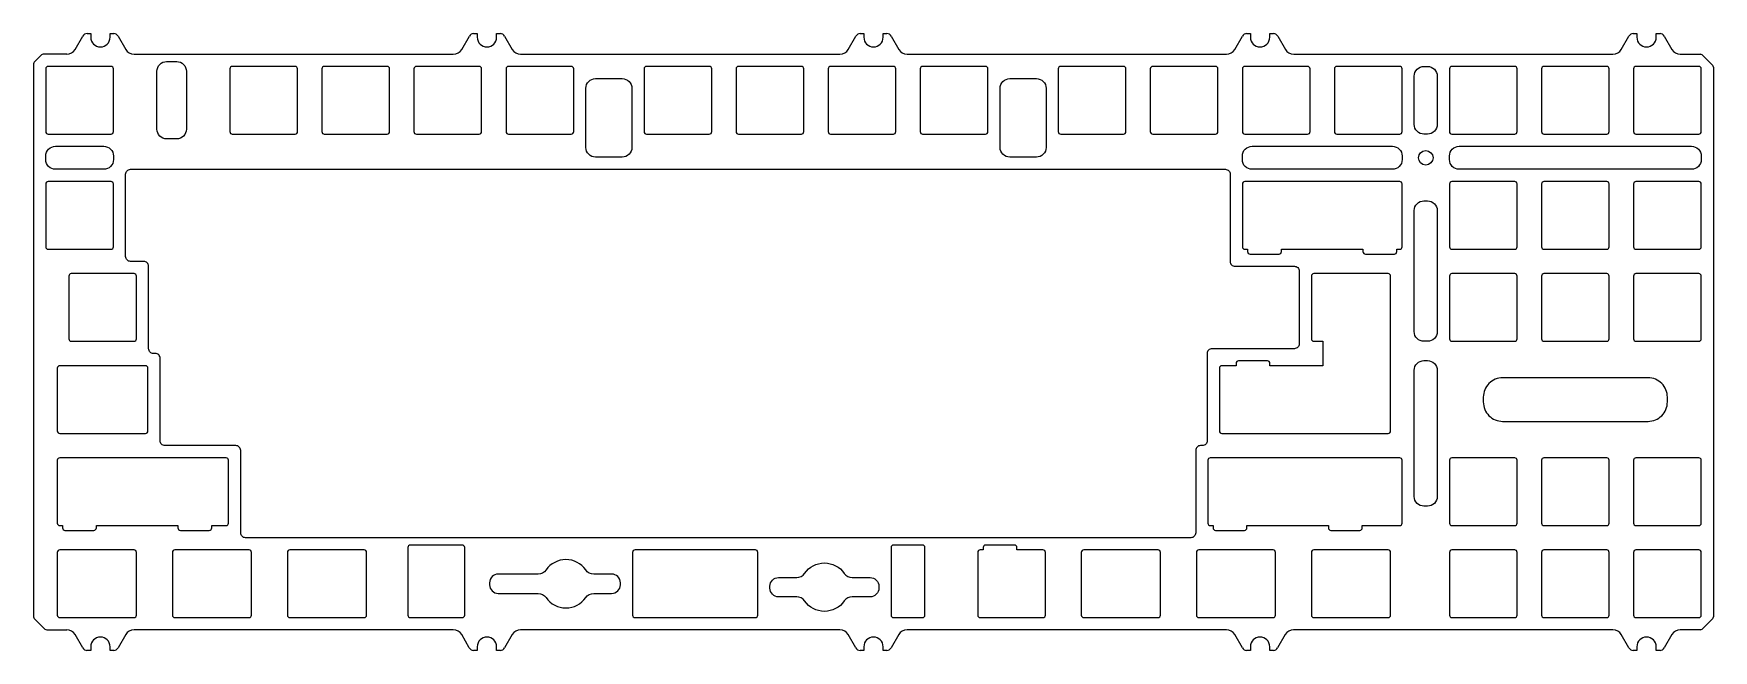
# Model space of a CAD drawing. Header units: millimetres. Extents: x 0 to 348, y -123 to 4.
import ezdxf

# ---------------------------------------------------------------- set-up
doc = ezdxf.new("R2010")
doc.units = ezdxf.units.MM
doc.layers.get('0').update_dxf_attribs({"linetype": 'CONTINUOUS'})

msp = doc.modelspace()

# ---------------------------------------------------------------- linework, layer by layer
for p, q in [((8.6, 1), (10.19, 3.75)), ((11.06, 4.25), (11.83, 4.25)), ((11.83, 4.25), (11.83, 3.5)), ((15.83, 4.25), (16.61, 4.25)), ((15.83, 3.5), (15.83, 4.25)), ((17.48, 3.75), (19.07, 1)), ((88.6, 1), (90.19, 3.75)), ((91.06, 4.25), (91.83, 4.25)), ((91.83, 4.25), (91.83, 3.5)), ((95.83, 4.25), (96.61, 4.25)), ((95.83, 3.5), (95.83, 4.25)), ((97.48, 3.75), (99.07, 1)), ((168.6, 1), (170.19, 3.75)), ((171.06, 4.25), (171.83, 4.25)), ((171.83, 4.25), (171.83, 3.5)), ((175.83, 4.25), (176.61, 4.25)), ((175.83, 3.5), (175.83, 4.25)), ((177.48, 3.75), (179.07, 1)), ((248.6, 1), (250.19, 3.75)), ((251.06, 4.25), (251.83, 4.25)), ((251.83, 4.25), (251.83, 3.5)), ((255.83, 4.25), (256.61, 4.25)), ((255.83, 3.5), (255.83, 4.25)), ((257.48, 3.75), (259.07, 1)), ((328.6, 1), (330.19, 3.75)), ((331.06, 4.25), (331.83, 4.25)), ((331.83, 4.25), (331.83, 3.5)), ((335.83, 3.5), (335.83, 4.25)), ((335.83, 4.25), (336.61, 4.25)), ((337.48, 3.75), (339.07, 1)), ((6.87, 0), (1.98, 0)), ((20.8, 0), (86.87, 0)), ((100.8, 0), (166.87, 0)), ((180.8, 0), (246.87, 0)), ((260.8, 0), (326.87, 0)), ((340.8, 0), (344.96, 0)), ((0, -1.98), (0, -116.36)), ((0.15, -1.62), (1.63, -0.14)), ((345.31, -0.14), (347.52, -2.35)), ((347.66, -2.7), (347.66, -116.36)), ((0.15, -116.71), (2.35, -118.92)), ((347.52, -116.71), (345.31, -118.92)), ((2.71, -119.06), (6.86, -119.06)), ((10.18, -122.82), (8.6, -120.06)), ((19.06, -120.06), (17.47, -122.82)), ((86.86, -119.06), (20.79, -119.06)), ((90.18, -122.82), (88.6, -120.06)), ((99.06, -120.06), (97.47, -122.82)), ((166.86, -119.06), (100.79, -119.06)), ((170.18, -122.82), (168.6, -120.06)), ((179.06, -120.06), (177.47, -122.82)), ((246.86, -119.06), (180.79, -119.06)), ((250.18, -122.82), (248.6, -120.06)), ((259.06, -120.06), (257.47, -122.82)), ((326.86, -119.06), (260.79, -119.06)), ((330.18, -122.82), (328.6, -120.06)), ((339.06, -120.06), (337.47, -122.82)), ((344.96, -119.06), (340.79, -119.06)), ((11.83, -123.32), (11.05, -123.32)), ((11.83, -122.56), (11.83, -123.32)), ((15.83, -123.32), (15.83, -122.56)), ((16.61, -123.32), (15.83, -123.32)), ((91.83, -123.32), (91.05, -123.32)), ((91.83, -122.56), (91.83, -123.32)), ((95.83, -123.32), (95.83, -122.56)), ((96.61, -123.32), (95.83, -123.32)), ((171.83, -123.32), (171.05, -123.32)), ((171.83, -122.56), (171.83, -123.32)), ((175.83, -123.32), (175.83, -122.56)), ((176.61, -123.32), (175.83, -123.32)), ((251.83, -123.32), (251.05, -123.32)), ((251.83, -122.56), (251.83, -123.32)), ((255.83, -123.32), (255.83, -122.56)), ((256.61, -123.32), (255.83, -123.32)), ((331.83, -123.32), (331.05, -123.32)), ((331.83, -122.56), (331.83, -123.32)), ((335.83, -123.32), (335.83, -122.56)), ((336.61, -123.32), (335.83, -123.32))]:
    msp.add_line(p, q)
for points in [[(16.52, -16.02), (16.52, -3.02, 0.414214), (16.02, -2.53), (3.02, -2.53, 0.414214), (2.52, -3.02), (2.52, -16.02, 0.414214), (3.02, -16.53), (16.02, -16.53, 0.414214)], [(29.63, -17.52), (27.52, -17.52, -0.414214), (25.53, -15.53), (25.53, -3.53, -0.414214), (27.52, -1.53), (29.63, -1.53, -0.414214), (31.62, -3.53), (31.62, -15.53, -0.414214)], [(40.62, -16.02, 0.414214), (41.12, -16.53), (54.13, -16.53, 0.414214), (54.62, -16.02), (54.62, -3.02, 0.414214), (54.13, -2.53), (41.12, -2.53, 0.414214), (40.62, -3.02)], [(73.17, -2.53), (60.17, -2.53, 0.414214), (59.68, -3.02), (59.68, -16.02, 0.414214), (60.17, -16.53), (73.17, -16.53, 0.414214), (73.67, -16.02), (73.67, -3.02, 0.414214)], [(92.72, -16.02), (92.72, -3.02, 0.414214), (92.22, -2.53), (79.22, -2.53, 0.414214), (78.72, -3.02), (78.72, -16.02, 0.414214), (79.22, -16.53), (92.22, -16.53, 0.414214)], [(111.78, -3.02, 0.414214), (111.28, -2.53), (98.28, -2.53, 0.414214), (97.78, -3.02), (97.78, -16.02, 0.414214), (98.28, -16.53), (111.28, -16.53, 0.414214), (111.78, -16.02)], [(126.85, -2.53, 0.414214), (126.35, -3.02), (126.35, -16.02, 0.414214), (126.85, -16.53), (139.85, -16.53, 0.414214), (140.35, -16.02), (140.35, -3.02, 0.414214), (139.85, -2.53)], [(159.4, -3.02, 0.414214), (158.9, -2.53), (145.9, -2.53, 0.414214), (145.4, -3.02), (145.4, -16.02, 0.414214), (145.9, -16.53), (158.9, -16.53, 0.414214), (159.4, -16.02)], [(177.95, -2.53), (164.95, -2.53, 0.414214), (164.45, -3.02), (164.45, -16.02, 0.414214), (164.95, -16.53), (177.95, -16.53, 0.414214), (178.45, -16.02), (178.45, -3.02, 0.414214)], [(197.5, -3.02, 0.414214), (197, -2.53), (184, -2.53, 0.414214), (183.5, -3.02), (183.5, -16.02, 0.414214), (184, -16.53), (197, -16.53, 0.414214), (197.5, -16.02)], [(212.07, -16.02, 0.414214), (212.57, -16.53), (225.58, -16.53, 0.414214), (226.08, -16.02), (226.08, -3.02, 0.414214), (225.58, -2.53), (212.57, -2.53, 0.414214), (212.07, -3.02)], [(244.63, -16.53, 0.414214), (245.12, -16.02), (245.12, -3.02, 0.414214), (244.63, -2.53), (231.62, -2.53, 0.414214), (231.12, -3.02), (231.12, -16.02, 0.414214), (231.62, -16.53)], [(264.18, -16.02), (264.18, -3.02, 0.414214), (263.68, -2.53), (250.68, -2.53, 0.414214), (250.17, -3.02), (250.17, -16.02, 0.414214), (250.68, -16.53), (263.68, -16.53, 0.414214)], [(283.23, -3.02, 0.414214), (282.73, -2.53), (269.73, -2.53, 0.414214), (269.23, -3.02), (269.23, -16.02, 0.414214), (269.73, -16.53), (282.73, -16.53, 0.414214), (283.23, -16.02)], [(290.51, -4.53), (290.51, -14.52, -0.414214), (288.51, -16.53), (287.75, -16.53, -0.414214), (285.75, -14.52), (285.75, -4.53, -0.414214), (287.75, -2.53), (288.51, -2.53, -0.414214)], [(293.04, -3.02), (293.04, -16.02, 0.414214), (293.54, -16.53), (306.54, -16.53, 0.414214), (307.04, -16.02), (307.04, -3.02, 0.414214), (306.54, -2.53), (293.54, -2.53, 0.414214)], [(325.59, -16.53, 0.414214), (326.09, -16.02), (326.09, -3.02, 0.414214), (325.59, -2.53), (312.59, -2.53, 0.414214), (312.09, -3.02), (312.09, -16.02, 0.414214), (312.59, -16.53)], [(344.64, -2.53), (331.64, -2.53, 0.414214), (331.14, -3.02), (331.14, -16.02, 0.414214), (331.64, -16.53), (344.64, -16.53, 0.414214), (345.14, -16.02), (345.14, -3.02, 0.414214)], [(116.3, -21.29, -0.414214), (114.3, -19.29), (114.3, -7.05, -0.414214), (116.3, -5.05), (121.83, -5.05, -0.414214), (123.83, -7.05), (123.83, -19.29, -0.414214), (121.83, -21.29)], [(200.03, -7.05, -0.414214), (202.03, -5.05), (207.55, -5.05, -0.414214), (209.55, -7.05), (209.55, -19.29, -0.414214), (207.55, -21.29), (202.03, -21.29, -0.414214), (200.03, -19.29)], [(4.53, -23.81, -0.414214), (2.52, -21.81), (2.52, -21.05, -0.414214), (4.53, -19.05), (14.52, -19.05, -0.414214), (16.52, -21.05), (16.52, -21.81, -0.414214), (14.52, -23.81)], [(250.17, -21.05, -0.414214), (252.18, -19.05), (281.23, -19.05, -0.414214), (283.23, -21.05), (283.23, -21.81, -0.414214), (281.23, -23.81), (252.18, -23.81, -0.414214), (250.17, -21.81)], [(295.04, -19.05), (343.14, -19.05, -0.414214), (345.14, -21.05), (345.14, -21.81, -0.414214), (343.14, -23.81), (295.04, -23.81, -0.414214), (293.04, -21.81), (293.04, -21.05, -0.414214)], [(19.05, -41.86), (19.05, -24.81, -0.414214), (20.05, -23.81), (246.65, -23.81, -0.414214), (247.65, -24.81), (247.65, -42.86, 0.414214), (248.65, -43.86), (260.94, -43.86, -0.414214), (261.94, -44.86), (261.94, -59.91, -0.414214), (260.94, -60.91), (243.89, -60.91, 0.414214), (242.89, -61.91), (242.89, -79.96, -0.414214), (241.89, -80.96), (241.51, -80.96, 0.414214), (240.51, -81.96), (240.51, -99.01, -0.414214), (239.51, -100.01), (43.86, -100.01, -0.414214), (42.86, -99.01), (42.86, -81.96, 0.414214), (41.86, -80.96), (27.19, -80.96, -0.414214), (26.19, -79.96), (26.19, -62.91, 0.414214), (25.19, -61.91), (24.81, -61.91, -0.414214), (23.81, -60.91), (23.81, -43.86, 0.414214), (22.81, -42.86), (20.05, -42.86, -0.414214)], [(16.52, -26.84, 0.414214), (16.02, -26.34), (3.02, -26.34, 0.414214), (2.52, -26.84), (2.52, -39.84, 0.414214), (3.02, -40.34), (16.02, -40.34, 0.414214), (16.52, -39.84)], [(273.2, -26.34), (269.73, -26.34), (263.68, -26.34), (260.2, -26.34), (257.76, -26.34), (251.76, -26.34), (250.68, -26.34, 0.414214), (250.17, -26.84), (250.17, -39.84, 0.414214), (250.68, -40.34), (251.26, -40.34), (251.26, -40.84, 0.414214), (251.76, -41.34), (257.76, -41.34, 0.414214), (258.26, -40.84), (258.26, -40.34), (260.2, -40.34), (263.68, -40.34), (269.73, -40.34), (273.2, -40.34), (275.14, -40.34), (275.14, -40.84, 0.414214), (275.64, -41.34), (281.64, -41.34, 0.414214), (282.14, -40.84), (282.14, -40.34), (282.73, -40.34, 0.414214), (283.23, -39.84), (283.23, -26.84, 0.414214), (282.73, -26.34), (281.64, -26.34), (275.64, -26.34)], [(293.04, -26.84), (293.04, -39.84, 0.414214), (293.54, -40.34), (306.54, -40.34, 0.414214), (307.04, -39.84), (307.04, -26.84, 0.414214), (306.54, -26.34), (293.54, -26.34, 0.414214)], [(312.59, -26.34, 0.414214), (312.09, -26.84), (312.09, -39.84, 0.414214), (312.59, -40.34), (325.59, -40.34, 0.414214), (326.09, -39.84), (326.09, -26.84, 0.414214), (325.59, -26.34)], [(331.14, -39.84, 0.414214), (331.64, -40.34), (344.64, -40.34, 0.414214), (345.14, -39.84), (345.14, -26.84, 0.414214), (344.64, -26.34), (331.64, -26.34, 0.414214), (331.14, -26.84)], [(287.75, -59.39, -0.414214), (285.75, -57.39), (285.75, -32.34, -0.414214), (287.75, -30.34), (288.51, -30.34, -0.414214), (290.51, -32.34), (290.51, -57.39, -0.414214), (288.51, -59.39)], [(7.79, -59.39), (20.79, -59.39, 0.414214), (21.29, -58.89), (21.29, -45.89, 0.414214), (20.79, -45.39), (7.79, -45.39, 0.414214), (7.29, -45.89), (7.29, -58.89, 0.414214)], [(245.41, -64.94), (245.41, -77.94, 0.414214), (245.91, -78.44), (280.34, -78.44, 0.414214), (280.84, -77.94), (280.84, -45.89, 0.414214), (280.34, -45.39), (264.96, -45.39, 0.414214), (264.46, -45.89), (264.46, -58.89, 0.414214), (264.96, -59.39), (266.84, -59.39), (266.84, -64.44), (258.91, -64.44), (257.82, -64.44), (255.88, -64.44), (255.88, -63.94, 0.414214), (255.38, -63.44), (249.38, -63.44, 0.414214), (248.88, -63.94), (248.88, -64.44), (245.91, -64.44, 0.414214)], [(306.54, -59.39, 0.414214), (307.04, -58.89), (307.04, -45.89, 0.414214), (306.54, -45.39), (293.54, -45.39, 0.414214), (293.04, -45.89), (293.04, -58.89, 0.414214), (293.54, -59.39)], [(312.59, -59.39), (325.59, -59.39, 0.414214), (326.09, -58.89), (326.09, -45.89, 0.414214), (325.59, -45.39), (312.59, -45.39, 0.414214), (312.09, -45.89), (312.09, -58.89, 0.414214)], [(331.14, -45.89), (331.14, -58.89, 0.414214), (331.64, -59.39), (344.64, -59.39, 0.414214), (345.14, -58.89), (345.14, -45.89, 0.414214), (344.64, -45.39), (331.64, -45.39, 0.414214)], [(18.41, -78.44), (23.17, -78.44, 0.414214), (23.67, -77.94), (23.67, -64.94, 0.414214), (23.17, -64.44), (18.41, -64.44), (10.17, -64.44), (5.41, -64.44, 0.414214), (4.91, -64.94), (4.91, -77.94, 0.414214), (5.41, -78.44), (10.17, -78.44)], [(287.75, -63.39), (288.51, -63.39, -0.414214), (290.51, -65.39), (290.51, -91.49, -0.414214), (288.51, -93.49), (287.75, -93.49, -0.414214), (285.75, -91.49), (285.75, -65.39, -0.414214)], [(334.14, -66.94), (304.04, -66.94, 0.414214), (300.04, -70.94), (300.04, -71.94, 0.414214), (304.04, -75.94), (334.14, -75.94, 0.414214), (338.14, -71.94), (338.14, -70.94, 0.414214)], [(4.91, -83.99), (4.91, -96.99, 0.414214), (5.41, -97.49), (5.99, -97.49), (5.99, -97.99, 0.414214), (6.49, -98.49), (12.49, -98.49, 0.414214), (12.99, -97.99), (12.99, -97.49), (14.93, -97.49), (18.41, -97.49), (26.84, -97.49), (27.93, -97.49), (29.87, -97.49), (29.87, -97.99, 0.414214), (30.37, -98.49), (36.37, -98.49, 0.414214), (36.87, -97.99), (36.87, -97.49), (39.84, -97.49, 0.414214), (40.34, -96.99), (40.34, -83.99, 0.414214), (39.84, -83.49), (36.37, -83.49), (30.37, -83.49), (27.93, -83.49), (26.84, -83.49), (18.41, -83.49), (14.93, -83.49), (12.49, -83.49), (6.49, -83.49), (5.41, -83.49, 0.414214)], [(244.62, -98.49), (250.62, -98.49, 0.414214), (251.12, -97.99), (251.12, -97.49), (267.99, -97.49), (267.99, -97.99, 0.414214), (268.49, -98.49), (274.49, -98.49, 0.414214), (274.99, -97.99), (274.99, -97.49), (282.73, -97.49, 0.414214), (283.23, -96.99), (283.23, -83.99, 0.414214), (282.73, -83.49), (243.53, -83.49, 0.414214), (243.03, -83.99), (243.03, -96.99, 0.414214), (243.53, -97.49), (244.12, -97.49), (244.12, -97.99, 0.414214)], [(293.04, -83.99), (293.04, -96.99, 0.414214), (293.54, -97.49), (306.54, -97.49, 0.414214), (307.04, -96.99), (307.04, -83.99, 0.414214), (306.54, -83.49), (293.54, -83.49, 0.414214)], [(325.59, -83.49), (312.59, -83.49, 0.414214), (312.09, -83.99), (312.09, -96.99, 0.414214), (312.59, -97.49), (325.59, -97.49, 0.414214), (326.09, -96.99), (326.09, -83.99, 0.414214)], [(345.14, -83.99, 0.414214), (344.64, -83.49), (331.64, -83.49, 0.414214), (331.14, -83.99), (331.14, -96.99, 0.414214), (331.64, -97.49), (344.64, -97.49, 0.414214), (345.14, -96.99)], [(4.91, -116.04, 0.414214), (5.41, -116.54), (7.79, -116.54), (18.41, -116.54), (20.79, -116.54, 0.414214), (21.29, -116.04), (21.29, -103.04, 0.414214), (20.79, -102.54), (18.41, -102.54), (7.79, -102.54), (5.41, -102.54, 0.414214), (4.91, -103.04)], [(44.6, -102.54), (42.22, -102.54), (31.6, -102.54), (29.22, -102.54, 0.414214), (28.72, -103.04), (28.72, -116.04, 0.414214), (29.22, -116.54), (31.6, -116.54), (42.22, -116.54), (44.6, -116.54, 0.414214), (45.1, -116.04), (45.1, -103.04, 0.414214)], [(68.41, -116.54, 0.414214), (68.91, -116.04), (68.91, -103.04, 0.414214), (68.41, -102.54), (66.03, -102.54), (55.41, -102.54), (53.03, -102.54, 0.414214), (52.53, -103.04), (52.53, -116.04, 0.414214), (53.03, -116.54), (55.41, -116.54), (66.03, -116.54)], [(77.47, -116.04, 0.414214), (77.97, -116.54), (82.72, -116.54), (83.97, -116.54), (88.73, -116.54, 0.414214), (89.22, -116.04), (89.22, -102.04, 0.414214), (88.73, -101.54), (83.97, -101.54), (82.72, -101.54), (77.97, -101.54, 0.414214), (77.47, -102.04)], [(123.97, -103.04), (123.97, -116.04, 0.414214), (124.47, -116.54), (136.38, -116.54), (137.47, -116.54), (149.38, -116.54, 0.414214), (149.88, -116.04), (149.88, -103.04, 0.414214), (149.38, -102.54), (137.47, -102.54), (136.38, -102.54), (124.47, -102.54, 0.414214)], [(177.47, -102.04), (177.47, -116.04, 0.414214), (177.97, -116.54), (183.97, -116.54, 0.414214), (184.47, -116.04), (184.47, -102.04, 0.414214), (183.97, -101.54), (177.97, -101.54, 0.414214)], [(197.03, -116.54), (203.03, -116.54), (208.91, -116.54, 0.414214), (209.41, -116.04), (209.41, -103.04, 0.414214), (208.91, -102.54), (203.53, -102.54), (203.53, -102.04, 0.414214), (203.03, -101.54), (197.03, -101.54, 0.414214), (196.53, -102.04), (196.53, -102.54), (195.91, -102.54, 0.414214), (195.41, -103.04), (195.41, -116.04, 0.414214), (195.91, -116.54)], [(219.72, -102.54), (217.34, -102.54, 0.414214), (216.84, -103.04), (216.84, -116.04, 0.414214), (217.34, -116.54), (219.72, -116.54), (230.34, -116.54), (232.72, -116.54, 0.414214), (233.22, -116.04), (233.22, -103.04, 0.414214), (232.72, -102.54), (230.34, -102.54)], [(240.65, -103.04), (240.65, -116.04, 0.414214), (241.15, -116.54), (243.53, -116.54), (254.15, -116.54), (256.53, -116.54, 0.414214), (257.03, -116.04), (257.03, -103.04, 0.414214), (256.53, -102.54), (254.15, -102.54), (243.53, -102.54), (241.15, -102.54, 0.414214)], [(264.46, -116.04, 0.414214), (264.96, -116.54), (267.34, -116.54), (277.96, -116.54), (280.34, -116.54, 0.414214), (280.84, -116.04), (280.84, -103.04, 0.414214), (280.34, -102.54), (277.96, -102.54), (267.34, -102.54), (264.96, -102.54, 0.414214), (264.46, -103.04)], [(293.54, -102.54, 0.414214), (293.04, -103.04), (293.04, -116.04, 0.414214), (293.54, -116.54), (306.54, -116.54, 0.414214), (307.04, -116.04), (307.04, -103.04, 0.414214), (306.54, -102.54)], [(312.59, -102.54, 0.414214), (312.09, -103.04), (312.09, -116.04, 0.414214), (312.59, -116.54), (325.59, -116.54, 0.414214), (326.09, -116.04), (326.09, -103.04, 0.414214), (325.59, -102.54)], [(344.64, -102.54), (331.64, -102.54, 0.414214), (331.14, -103.04), (331.14, -116.04, 0.414214), (331.64, -116.54), (344.64, -116.54, 0.414214), (345.14, -116.04), (345.14, -103.04, 0.414214)], [(106.07, -106.68, -0.245393), (104.43, -107.54), (96.18, -107.54, 0.414214), (94.38, -109.34), (94.38, -109.74, 0.414214), (96.18, -111.54), (104.43, -111.54, -0.245393), (106.07, -112.39, 0.522233), (114.28, -112.39, -0.245393), (115.92, -111.54), (119.64, -111.54, 0.414214), (121.44, -109.74), (121.44, -109.34, 0.414214), (119.64, -107.54), (115.92, -107.54, -0.245393), (114.28, -106.68, 0.522233)], [(167.78, -113.1, -0.522233), (159.57, -113.1, 0.245393), (157.93, -112.24), (154.2, -112.24, -0.414214), (152.4, -110.44), (152.4, -110.04, -0.414214), (154.2, -108.24), (157.93, -108.24, 0.245393), (159.57, -107.38, -0.522233), (167.78, -107.38, 0.245393), (169.42, -108.24), (173.14, -108.24, -0.414214), (174.94, -110.04), (174.94, -110.44, -0.414214), (173.14, -112.24), (169.42, -112.24, 0.245393)]]:
    msp.add_lwpolyline(points, format="xyb", close=True)
msp.add_circle((288.13, -21.43), 1.5)
for centre, radius, start, end in [((13.83, 3.5), 2, -180, 0), ((93.83, 3.5), 2, -180, 0), ((173.83, 3.5), 2, -180, 0), ((253.83, 3.5), 2, -180, 0), ((333.83, 3.5), 2, -180, 0), ((1.98, -0.5), 0.5, 90, 135), ((344.96, -0.5), 0.5, 45, 90), ((0.5, -1.98), 0.5, 135, 180), ((347.16, -2.7), 0.5, 0, 45), ((0.5, -116.36), 0.5, 180, 225), ((347.16, -116.36), 0.5, -45, 0), ((2.71, -118.56), 0.5, 225, 270), ((13.83, -122.56), 2, 0, 180), ((93.83, -122.56), 2, 0, 180), ((173.83, -122.56), 2, 0, 180), ((253.83, -122.56), 2, 0, 180), ((333.83, -122.56), 2, 0, 180), ((344.96, -118.56), 0.5, 270, 315)]:
    msp.add_arc(centre, radius, start, end)
for points in [[(11.06, 4.25), (10.7, 4.25), (10.37, 4.06), (10.19, 3.75)], [(17.48, 3.75), (17.3, 4.06), (16.97, 4.25), (16.61, 4.25)], [(91.06, 4.25), (90.7, 4.25), (90.37, 4.06), (90.19, 3.75)], [(97.48, 3.75), (97.3, 4.06), (96.97, 4.25), (96.61, 4.25)], [(171.06, 4.25), (170.7, 4.25), (170.37, 4.06), (170.19, 3.75)], [(177.48, 3.75), (177.3, 4.06), (176.97, 4.25), (176.61, 4.25)], [(251.06, 4.25), (250.7, 4.25), (250.37, 4.06), (250.19, 3.75)], [(257.48, 3.75), (257.3, 4.06), (256.97, 4.25), (256.61, 4.25)], [(331.06, 4.25), (330.7, 4.25), (330.37, 4.06), (330.19, 3.75)], [(337.48, 3.75), (337.3, 4.06), (336.97, 4.25), (336.61, 4.25)], [(6.87, 0), (7.58, 0), (8.25, 0.39), (8.6, 1)], [(19.07, 1), (19.42, 0.39), (20.08, 0), (20.8, 0)], [(86.87, 0), (87.58, 0), (88.25, 0.39), (88.6, 1)], [(99.07, 1), (99.42, 0.39), (100.08, 0), (100.8, 0)], [(166.87, 0), (167.58, 0), (168.25, 0.39), (168.6, 1)], [(179.07, 1), (179.42, 0.39), (180.08, 0), (180.8, 0)], [(246.87, 0), (247.58, 0), (248.25, 0.39), (248.6, 1)], [(259.07, 1), (259.42, 0.39), (260.08, 0), (260.8, 0)], [(326.87, 0), (327.58, 0), (328.25, 0.39), (328.6, 1)], [(339.07, 1), (339.42, 0.39), (340.08, 0), (340.8, 0)], [(8.6, -120.06), (8.24, -119.45), (7.58, -119.06), (6.86, -119.06)], [(20.79, -119.06), (20.08, -119.06), (19.42, -119.45), (19.06, -120.06)], [(88.6, -120.06), (88.24, -119.45), (87.58, -119.06), (86.86, -119.06)], [(100.79, -119.06), (100.08, -119.06), (99.42, -119.45), (99.06, -120.06)], [(168.6, -120.06), (168.24, -119.45), (167.58, -119.06), (166.86, -119.06)], [(180.79, -119.06), (180.08, -119.06), (179.42, -119.45), (179.06, -120.06)], [(248.6, -120.06), (248.24, -119.45), (247.58, -119.06), (246.86, -119.06)], [(260.79, -119.06), (260.08, -119.06), (259.42, -119.45), (259.06, -120.06)], [(328.6, -120.06), (328.24, -119.45), (327.58, -119.06), (326.86, -119.06)], [(340.79, -119.06), (340.08, -119.06), (339.42, -119.45), (339.06, -120.06)], [(10.18, -122.82), (10.36, -123.12), (10.69, -123.32), (11.05, -123.32)], [(16.61, -123.32), (16.96, -123.32), (17.29, -123.12), (17.47, -122.82)], [(90.18, -122.82), (90.36, -123.12), (90.69, -123.32), (91.05, -123.32)], [(96.61, -123.32), (96.96, -123.32), (97.29, -123.12), (97.47, -122.82)], [(170.18, -122.82), (170.36, -123.12), (170.69, -123.32), (171.05, -123.32)], [(176.61, -123.32), (176.96, -123.32), (177.29, -123.12), (177.47, -122.82)], [(250.18, -122.82), (250.36, -123.12), (250.69, -123.32), (251.05, -123.32)], [(256.61, -123.32), (256.96, -123.32), (257.29, -123.12), (257.47, -122.82)], [(330.18, -122.82), (330.36, -123.12), (330.69, -123.32), (331.05, -123.32)], [(336.61, -123.32), (336.96, -123.32), (337.29, -123.12), (337.47, -122.82)]]:
    msp.add_open_spline(points, degree=3)

doc.saveas('drawing.dxf')
